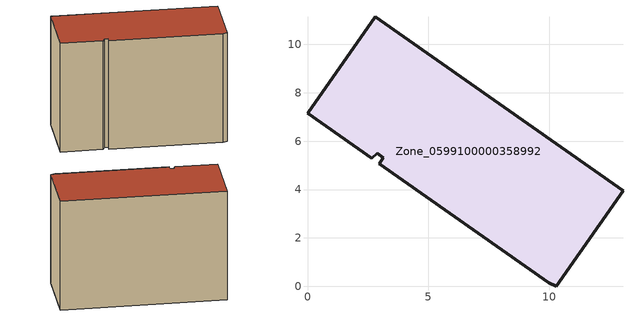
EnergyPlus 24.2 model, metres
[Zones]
Zone_0599100000358992
 floor ground (C_G): 10.28,0 9.98,0.14 2.98,5.07 3.14,5.31 2.89,5.49 2.65,5.3 0,7.16 2.8,11.14 13.05,3.94 z3.64
 wall outside (C_F): 9.98,0.14 10.28,0 13.05,3.94 2.8,11.14 0,7.16 2.65,5.3 2.89,5.49 3.14,5.31 2.98,5.07 9.98,0.14 z3.64:12.51
 roof outside (C_R): 13.05,3.94 2.8,11.14 0,7.16 2.65,5.3 2.89,5.49 3.14,5.31 2.98,5.07 9.98,0.14 10.28,0 z12.51
[BUILDING]
Pand.0599100000358992: North Axis=0; Terrain=City; Loads Convergence Tolerance Value=0.04; Temperature Convergence Tolerance Value=0.4; Solar Distribution=FullExterior; Maximum Number of Warmup Days=25; Minimum Number of Warmup Days=1
[Site:Location]
Rotterdam.The.Hague.AP_ZH_NLD Design_Conditions: Latitude=51.96; Longitude=4.45; Time Zone=1; Elevation=-4.5
[SITE:GROUNDTEMPERATURE:BUILDINGSURFACE]
18, 18, 18, 18, 18, 18, 18, 18, 18, 18, 18, 18
[MATERIAL] Thermal Absorptance=0.9; Solar Absorptance=0.7; Visible Absorptance=0.7
Name | Roughness | Thickness | Conductivity | Density | Specific Heat
G.TC.1992-2005 | MediumSmooth | 0.15 | 0.06 | 540 | 1210
F.TC.1992-2005 | Rough | 0.3 | 0.12 | 1920 | 840
R.TC.1992-2005 | MediumRough | 0.2 | 0.08 | 1500 | 1000
[CONSTRUCTION]
C_G: G.TC.1992-2005
C_F: F.TC.1992-2005
C_R: R.TC.1992-2005
[ZONE]
Zone_0599100000358992: Type=1; Multiplier=1; Ceiling Height=Autocalculate; Volume=Autocalculate; Floor Area=autocalculate; Part of Total Floor Area=Yes
[ZONEINFILTRATION:DESIGNFLOWRATE]
Infil_Zone_0599100000358992: Zone or ZoneList or Space or SpaceList=Zone_0599100000358992; Schedule=AlwaysOn; Design Flow Rate Calculation Method=Flow/Area; Flow Rate per Floor Area=0.0015; Constant Term Coefficient=1; Temperature Term Coefficient=0; Velocity Term Coefficient=0; Velocity Squared Term Coefficient=0
[HVACTEMPLATE:ZONE:IDEALLOADSAIRSYSTEM]
Zone_0599100000358992: Maximum Heating Supply Air Temperature=50; Minimum Cooling Supply Air Temperature=13; Maximum Heating Supply Air Humidity Ratio=0.0156; Minimum Cooling Supply Air Humidity Ratio=0.0077; Heating Limit=NoLimit; Cooling Limit=NoLimit; Dehumidification Control Type=ConstantSensibleHeatRatio; Cooling Sensible Heat Ratio=0.7; Dehumidification Setpoint=60; Humidification Control Type=None; Humidification Setpoint=30; Outdoor Air Method=None; Outdoor Air Flow Rate per Person=0.00944; Outdoor Air Flow Rate per Zone Floor Area=0; Outdoor Air Flow Rate per Zone=0; Demand Controlled Ventilation Type=None; Outdoor Air Economizer Type=NoEconomizer; Heat Recovery Type=None; Sensible Heat Recovery Effectiveness=0.7; Latent Heat Recovery Effectiveness=0.65
[ZONECONTROL:THERMOSTAT]
ThermostatControl_Zone_0599100000358992: Zone or ZoneList=Zone_0599100000358992; Control Type Schedule=DualSetpointControlType; Control 1=Thermostat_Zone_0599100000358992; Temperature Difference Between Cutout And Setpoint=0
[THERMOSTATSETPOINT:DUALSETPOINT]
Thermostat_Zone_0599100000358992: Heating Setpoint Temperature Schedule=HeatingSetpoint_Zone_0599100000358992; Cooling Setpoint Temperature Schedule=CoolingSetpoint_Zone_0599100000358992
[SCHEDULE:COMPACT]
HeatingSetpoint_Zone_0599100000358992: Through: 12/31, For: AllDays, Until: 24:00, 21
CoolingSetpoint_Zone_0599100000358992: Through: 12/31, For: AllDays, Until: 24:00, 24
DualSetpointControlType: Through: 12/31, For: AllDays, Until: 24:00, 4
AlwaysOn: Through: 12/31, For: AllDays, Until: 24:00, 1
